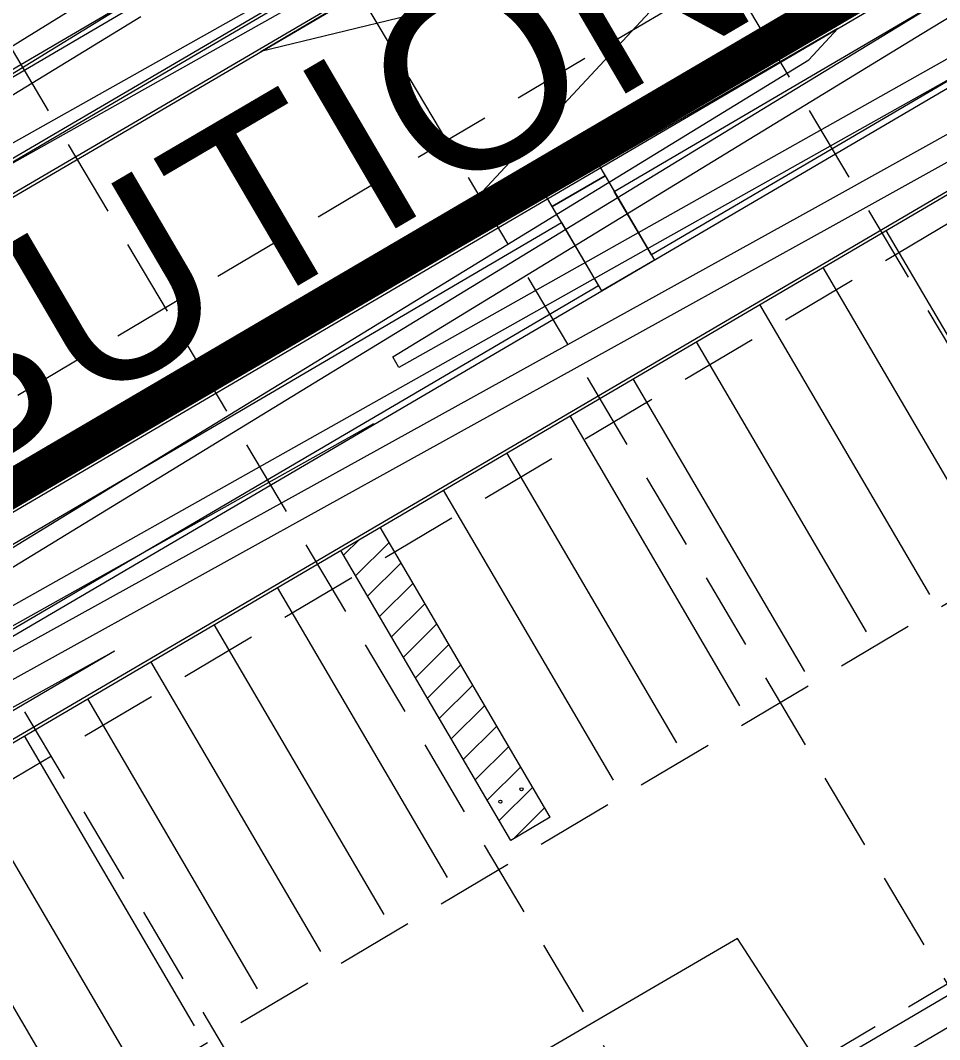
# Model space of a CAD drawing. Header units: inches. Extents: x 2527773 to 2531821, y 6906669 to 6910268.
# Drawn here: x 2529446.7 to 2529597.2, y 6909213.4 to 6909380.2 of the extents above; entities that cross this region are included whole.
import ezdxf
from ezdxf.enums import TextEntityAlignment as Align

# ---------------------------------------------------------------- set-up
doc = ezdxf.new("R2010")
doc.units = ezdxf.units.IN
doc.header["$MEASUREMENT"] = 0
for name, pattern in [('DASHED', [0.22860045720091438, 0.1524003048006096, -0.0762001524003048]), ('DGN Style 4', [136.94762232310495, 68.4310417604522, -34.2155208802261, 0.08553880220056526, -34.2155208802261]), ('HIDDEN', [0.009525, 0.006350000000000001, -0.003175])]:
    doc.linetypes.add(name, pattern=pattern)
for name, color, linetype, lineweight in [('50-Stm Txt', 253, 'Continuous', 13), ('CE-GRADE-25128 - CE-GRAD-CONT-MAJR-LINE', 1, 'Continuous', 80), ('CE-GRADE-25128 - CE-GRAD-CONT-MINR-LINE', 40, 'Continuous', 53), ('CE-PUTIL-25128 - CE-UTIL-STRM-RCP-CL3-48IN', 251, 'DGN Style 4', 13), ('CE-PUTIL-25128 - CE-UTIL-STRM-WALL', 251, 'Continuous', 13), ('CE-SITE-25128 - A-BOLLARD', 251, 'Continuous', 0), ('CE-SITE-25128 - a-paving', 251, 'Continuous', 0), ('CE-SITE-25128 - a-stripes', 251, 'Continuous', 0), ('CE-xutil-25128 - 34-St_ Structs', 253, 'Continuous', 13), ('CE-xutil-25128 - 57-Hatch2', 253, 'Continuous', 13), ('Level 13', 7, 'Continuous', 0), ('ROAD-NAME', 7, 'Continuous', 30)]:
    doc.layers.add(name, color=color, linetype=linetype, lineweight=lineweight)
doc.layers.add('GRID', color=254, linetype='HIDDEN')
doc.layers.add('LIMITS OF DISTURBANCE', color=1, linetype='HIDDEN')
doc.styles.get("Standard").update_dxf_attribs({"font": 'ARIAL.TTF'})

msp = doc.modelspace()

# ---------------------------------------------------------------- hatches: boundary and pattern name
at = {"layer": 'CE-SITE-25128 - a-stripes', "lineweight": 0, "ltscale": 0.2734027777777777}
h = msp.add_hatch(dxfattribs=at)
h.set_pattern_fill('ANSI31', color=256, style=0)
h.set_pattern_definition([(44.78590202649431, (-2194509.466767814, -381237.9296239514), (2.641723479218485, -2.661540354634095), [])])
h.paths.add_polyline_path([(2529505.61899009, 6909297.246421007), (2529499.148830311, 6909293.453396825), (2529526.964209239, 6909246.005783277), (2529533.434369014, 6909249.798807465)], flags=16)
at = {"layer": 'CE-xutil-25128 - 34-St_ Structs', "linetype": 'Continuous'}
h = msp.add_hatch(dxfattribs=at)
h.set_pattern_fill('GRAVEL', color=256, style=0)
h.set_pattern_definition([(129.9628390113733, (2527111.760219584, 6909991.935055114), (150361.4827589692, -182959.5277867873), [1683.721808850856, -334309.1888785027]), (80.49436133231823, (2526030.321474544, 6911282.442463201), (-7020.865527899574, -26916.61314279995), [1541.272397461631, -305670.613009337]), (28.10495913631652, (2526284.854393997, 6912802.552194797), (-328138.947463192, -173140.286752646), [1581.917373494484, -408417.6629064857]), (-20.41998604268569, (2527680.241712756, 6913547.774850929), (231435.1764129867, -89114.92152209819), [1564.320277087801, -273661.0391501277]), (-64.46414726440989, (2529146.260639858, 6913001.985116064), (19474.25024331001, -33827.53629605531), [1237.012196418738, -253531.7198809694]), (250.2673172582648, (2529679.506666587, 6911885.809570252), (-7020.865527899574, -26916.61314279995), [1532.97265616829, -305678.9127506303]), (213.5569061300413, (2529161.925677054, 6910442.855972997), (-308664.697219882, -206967.8230487013), [985.1336244007391, -409629.7618343977]), (175.846025876913, (2528340.977153858, 6909898.30865624), (-139496.4443839475, 7638.002623476841), [1232.521664839761, -305060.1173409319]), (96.87219723181944, (2526466.301416561, 6915929.969240466), (5432.51918751086, -87660.76258165522), [1948.563310749743, -147530.2762293002]), (70.26731725826477, (2526233.145899485, 6917864.533139865), (-7020.865527899574, -26916.61314279995), [1667.525282003824, -305544.3601247948]), (30.8329781730325, (2526796.156193282, 6919434.138177829), (-7020.865527899574, -26916.61314279995), [1085.518767119724, -37947.142356611]), (-14.6191607047085, (2527728.253202586, 6919990.506903599), (19474.25024331001, -33827.53629605531), [1331.616410036746, -26049.98358996325]), (-52.93322470706269, (2529016.758291652, 6919654.416292408), (84917.86650113961, -108393.5320414213), [1952.053159745675, -312127.4712914989]), (-78.41411877540041, (2530193.349320983, 6918096.807519908), (19474.25024331001, -33827.53629605531), [2071.659038037355, -59935.90890265839]), (-99.5056386676818, (2530609.414131403, 6916067.359012699), (-7020.865527899574, -26916.61314279995), [1741.547609849971, -305470.3377969487]), (216.0193633226627, (2530321.806828352, 6914349.723976783), (-141084.7907243362, -106939.3731009783), [1278.324852570859, -214593.115208962]), (170.6574409132545, (2529287.874289189, 6913597.994016518), (-271972.0232399954, 42192.61838975364), [1393.886582499833, -301085.5190992754]), (131.2721409475333, (2527912.477047029, 6913824.273116597), (45969.3660145196, -40738.45944931067), [1499.280724711131, -97712.38507321807]), (114.2277516091617, (2526923.497055396, 6914951.10995822), (90350.38568865047, -196054.2946230765), [1166.370932036387, -391719.4954719359]), (129.9628390113733, (2518542.830840821, 6916190.884638599), (150361.4827589692, -182959.5277867873), [1683.13286748254, -334309.777819871]), (80.49436133231823, (2517461.770367305, 6917480.940645989), (-7020.865527899574, -26916.61314279995), [1540.923461987903, -305670.9619448108]), (28.10495913631652, (2517716.245661925, 6919000.70623322), (-328138.947463192, -173140.286752646), [1582.012682899876, -408417.5675970803]), (-19.89576232267153, (2519111.717051785, 6919745.973788491), (257930.2921841963, -96025.84467535354), [1564.398334627948, -300915.0073471473]), (-65.25768473207974, (2520582.741611385, 6919213.593384608), (70876.13544534046, -162226.7583270212), [1246.634029374661, -214624.8060321583]), (250.2673172582648, (2521104.505237618, 6918081.40120943), (-7020.865527899574, -26916.61314279995), [1527.840334588241, -305684.0450722104]), (213.5569061300413, (2520588.657085309, 6916643.278554106), (-308664.697219882, -206967.8230487013), [982.2606778688383, -409632.6347809295]), (175.846025876913, (2519770.10269541, 6916100.319301432), (-139496.4443839475, 7638.002623476841), [1229.770911938375, -305062.8680938333]), (129.9628390113733, (2515399.906136619, 6937783.356892857), (150361.4827589692, -182959.5277867873), [1682.718714461808, -334310.1919728917]), (80.49436133231823, (2514319.111669709, 6939073.095468033), (-7020.865527899574, -26916.61314279995), [1541.183558027432, -305670.7018487712]), (28.10495913631652, (2514573.629917803, 6940593.117580017), (-328138.947463192, -173140.286752646), [1581.278994958451, -408418.3012850218]), (-19.89576232267153, (2515968.454131731, 6941338.039503534), (257930.2921841963, -96025.84467535354), [1563.928548280067, -300915.4771334952]), (-65.25768473207974, (2517439.036944981, 6940805.818972645), (70876.13544534046, -162226.7583270212), [1247.29424022893, -214624.1458213039]), (250.2673172582648, (2517961.076894498, 6939673.027194419), (-7020.865527899574, -26916.61314279995), [1526.877380443632, -305685.008026355]), (213.5569061300413, (2517445.553866553, 6938235.810946749), (-308664.697219882, -206967.8230487013), [982.1425155138124, -409632.7529432846]), (175.846025876913, (2516627.097945743, 6937692.91701008), (-139496.4443839475, 7638.002623476841), [1229.681800581327, -305062.9572051903]), (129.9628390113733, (2528643.86745822, 6936085.630041814), (150361.4827589692, -182959.5277867873), [1009.76194580703, -334983.1487415465]), (80.49436133231823, (2527995.306819686, 6936859.573376526), (-7020.865527899574, -26916.61314279995), [924.915504240725, -306286.9699025579]), (28.10495913631652, (2528148.051684207, 6937771.789193286), (-328138.947463192, -173140.286752646), [949.6780718023624, -409049.9022081779]), (-20.41998604268569, (2528985.749506167, 6938219.171355588), (231435.1764129867, -89114.92152209819), [937.8466411608622, -274287.5127860547]), (-64.46414726440989, (2529864.662185878, 6937891.957627607), (19474.25024331001, -33827.53629605531), [742.086937030638, -254026.6451403575]), (250.2673172582648, (2530184.557908656, 6937222.360921626), (-7020.865527899574, -26916.61314279995), [919.6073119889122, -306292.2780948097]), (213.5569061300413, (2529874.068833325, 6936356.754693389), (-308664.697219882, -206967.8230487013), [591.3742530304648, -410023.5212057679]), (175.846025876913, (2529381.254652937, 6936029.863747115), (-139496.4443839475, 7638.002623476841), [738.6560540927751, -305553.9829516789]), (129.9628390113733, (2530198.536149966, 6919803.464566236), (150361.4827589692, -182959.5277867873), [1683.13286748254, -334309.777819871]), (80.49436133231823, (2529117.47567645, 6921093.520573626), (-7020.865527899574, -26916.61314279995), [1541.642134854983, -305670.2432719436]), (28.10495913631652, (2529372.069656062, 6922613.994965882), (-328138.947463192, -173140.286752646), [1581.571781235827, -408418.0084987444]), (-19.89576232267153, (2530767.152132695, 6923359.054817568), (257930.2921841963, -96025.84467535354), [1564.824648069731, -300914.5810337055]), (-65.25768473207974, (2532238.577560495, 6922826.529334956), (70876.13544534046, -162226.7583270212), [1246.901914401849, -214624.5381471311]), (250.2673172582648, (2532760.453306772, 6921694.093866779), (-7020.865527899574, -26916.61314279995), [1528.024863467557, -305683.8605433311]), (213.5569061300413, (2532244.542851564, 6920255.797518462), (-308664.697219882, -206967.8230487013), [982.3800566565349, -409632.5154021419]), (175.846025876913, (2531425.888978878, 6919712.77227738), (-139496.4443839475, 7638.002623476841), [1229.73172056434, -305062.9072852074]), (129.9628390113733, (2522578.022120808, 6916244.734142924), (150361.4827589692, -182959.5277867873), [1683.721808850856, -334309.1888785027]), (80.49436133231823, (2521496.583375769, 6917535.241551012), (-7020.865527899574, -26916.61314279995), [1541.272397461632, -305670.613009337]), (28.10495913631652, (2521751.116295221, 6919055.351282607), (-328138.947463192, -173140.286752646), [1581.917373494484, -408417.6629064857]), (-20.41998604268569, (2523146.50361398, 6919800.573938739), (231435.1764129867, -89114.92152209819), [1564.320277087801, -273661.0391501277]), (-64.46414726440989, (2524612.522541082, 6919254.784203873), (19474.25024331001, -33827.53629605531), [1237.012196418738, -253531.7198809694]), (250.2673172582648, (2525145.768567812, 6918138.608658061), (-7020.865527899574, -26916.61314279995), [1532.97265616829, -305678.9127506303]), (213.5569061300413, (2524628.187578279, 6916695.655060806), (-308664.697219882, -206967.8230487013), [985.1336244007393, -409629.7618343977]), (175.846025876913, (2523807.239055082, 6916151.107744049), (-139496.4443839475, 7638.002623476841), [1232.649340155541, -305059.9896656161]), (129.9628390113733, (2518226.16112423, 6920064.457464118), (150361.4827589692, -182959.5277867873), [1683.721808850856, -334309.1888785027]), (80.49436133231823, (2517144.722379191, 6921354.964872205), (-7020.865527899574, -26916.61314279995), [1540.59737127892, -305671.2880355197]), (28.10495913631652, (2517399.143821668, 6922874.408846163), (-328138.947463192, -173140.286752646), [1582.331396371475, -408417.2488836087]), (-19.89576232267153, (2518794.89634425, 6923619.826543599), (257930.2921841963, -96025.84467535354), [1563.919861528087, -300915.4858202472]), (-65.25768473207974, (2520265.470989231, 6923087.608968899), (70876.13544534046, -162226.7583270212), [1246.830437398446, -214624.6096241345]), (250.2673172582648, (2520787.316819672, 6921955.238416087), (-7020.865527899574, -26916.61314279995), [1527.975632285694, -305683.9097745129]), (213.5569061300413, (2520271.422986498, 6920516.988408004), (-308664.697219882, -206967.8230487013), [982.348203250934, -409632.5472555475]), (175.846025876913, (2519452.79565844, 6919973.980774368), (-139496.4443839475, 7638.002623476841), [1229.837014989715, -305062.801990782]), (129.9628390113733, (2531404.10963848, 6924650.758308913), (150361.4827589692, -182959.5277867873), [1683.13286748254, -334309.777819871]), (80.49436133231823, (2530323.049164965, 6925940.814316303), (-7020.865527899574, -26916.61314279995), [1541.642134854983, -305670.2432719436]), (28.10495913631652, (2530577.643144577, 6927461.288708558), (-328138.947463192, -173140.286752646), [1581.571781235827, -408418.0084987444]), (-19.89576232267153, (2531972.725621209, 6928206.348560245), (257930.2921841963, -96025.84467535354), [1564.824648069731, -300914.5810337055]), (-65.25768473207974, (2533444.151049009, 6927673.823077633), (70876.13544534046, -162226.7583270212), [1246.901914401849, -214624.5381471311]), (250.2673172582648, (2533966.026795287, 6926541.387609455), (-7020.865527899574, -26916.61314279995), [1528.024863467557, -305683.8605433311]), (213.5569061300413, (2533450.116340079, 6925103.091261138), (-308664.697219882, -206967.8230487013), [982.3800566565349, -409632.5154021419]), (175.846025876913, (2532631.462467392, 6924560.066020057), (-139496.4443839475, 7638.002623476841), [1229.73172056434, -305062.9072852074]), (40.81250422767521, (2525275.061778323, 6929384.254654396), (-74052.82812611789, -66927.99312188914), [1948.549958507607, -335864.2835653831]), (14.3730745865873, (2526749.826559431, 6930657.799228097), (-60011.09707031874, -13094.76683628923), [1671.343973208085, -342678.2929018727]), (-25.08434728633, (2528368.857337219, 6931072.684775393), (125454.7133281483, -61471.22890907675), [1098.351054482973, -305194.2879512887]), (-71.34519053731391, (2529363.617030702, 6930607.036634513), (19474.25024331001, -33827.53629605531), [1347.821604162259, -98467.89668108575]), (250.2673172582648, (2529794.739071463, 6929330.025725156), (-7020.865527899574, -26916.61314279995), [1955.978767068445, -305255.9066397302]), (226.0239407332345, (2529134.337581788, 6927488.905737307), (-40536.84682700873, -46922.30313234455), [2066.678427247899, -221343.4074532244]), (199.4895376430497, (2527699.323424779, 6926001.661947327), (-60011.09707031874, -13094.76683628923), [1747.85484547191, -97463.81095245731]), (165.3808392952915, (2526051.616415769, 6925418.516876784), (19474.25024331001, -33827.53629605531), [1196.761223203362, -26184.83877679663]), (112.8184450638816, (2524893.600552588, 6925720.570987806), (70876.13544534046, -162226.7583270212), [1412.148276572644, -313889.8891295944]), (75.3808392952915, (2524345.952026304, 6927022.202213109), (19474.25024331001, -33827.53629605531), [1485.188671267614, -26332.01132873238]), (58.92885345692598, (2524720.803195528, 6928459.307633805), (-47557.71235490831, -73838.91627514451), [1164.24484347598, -288883.0439751578]), (96.87219723181944, (2521141.514092136, 6922950.147629143), (5432.51918751086, -87660.76258165522), [1947.893966724062, -147530.9455733259]), (70.26731725826477, (2520908.438665479, 6924884.046993404), (-7020.865527899574, -26916.61314279995), [1668.125321266315, -305543.7600855323]), (30.8329781730325, (2521471.651551875, 6926454.216835188), (-7020.865527899574, -26916.61314279995), [1085.33265303681, -37947.32847069391]), (-14.6191607047085, (2522403.588751524, 6927010.490170571), (19474.25024331001, -33827.53629605531), [1331.447389992181, -26050.15261000782]), (-52.93322470706269, (2523691.9302926, 6926674.442218849), (84917.86650113961, -108393.5320414213), [1951.956226188871, -312127.5682250558]), (-78.41411877540041, (2524868.462895677, 6925116.91079289), (19474.25024331001, -33827.53629605531), [2072.249738505369, -59935.31820219037]), (-99.5056386676818, (2525284.646340329, 6923086.883620871), (-7020.865527899574, -26916.61314279995), [1740.915347204864, -305470.9700595937]), (216.0193633226627, (2524997.143452083, 6921369.872166226), (-141084.7907243362, -106939.3731009783), [1278.964738668917, -214592.475322864]), (170.6574409132545, (2523962.693361331, 6920617.765915419), (-271972.0232399954, 42192.61838975364), [1393.575429683574, -301085.8302520916]), (131.2721409475333, (2522587.603144672, 6920843.994503942), (45969.3660145196, -40738.45944931067), [1499.564422573125, -97712.10137535608]), (114.2277516091617, (2521598.43601563, 6921971.044568612), (90350.38568865047, -196054.2946230765), [1165.920613105368, -391719.9457908669]), (7.495864216698708, (2531985.904135663, 6936725.892102087), (-86506.21284152832, -6183.843683033876), [1948.159416885589, -145832.0386049062]), (-19.89576232267153, (2533917.415128762, 6936980.038510946), (257930.2921841963, -96025.84467535354), [1677.425944341584, -300801.9797374337]), (-57.34328054573353, (2535494.721052975, 6936409.193680722), (19474.25024331001, -33827.53629605531), [1093.735212881435, -408905.8450670988]), (255.3808392952915, (2536084.90549482, 6935488.357625552), (-33515.98129910915, -20005.68998954459), [1364.754884437767, -26452.44511556223]), (216.5339269814212, (2535740.450965889, 6934167.78692616), (-174600.7720234453, -126945.0630905229), [1971.571129667149, -390914.2952743052]), (192.3093250528462, (2534156.284685582, 6932994.113242516), (-33515.98129910915, -20005.68998954459), [2074.467308907156, -59348.69355147188]), (165.3808392952915, (2532129.507533442, 6932551.85880072), (19474.25024331001, -33827.53629605531), [1754.847350958219, -25626.75264904178]), (131.2721409475333, (2530431.473681351, 6932994.769923086), (45969.3660145196, -40738.45944931067), [1197.790939197953, -98013.87485873126]), (80.49436133231823, (2529641.367296667, 6933895.011576704), (-7020.865527899574, -26916.61314279995), [1406.12466674907, -305805.7607400496]), (42.1068691278969, (2529873.581288906, 6935281.829243251), (-33515.98129910915, -20005.68998954459), [1503.031570856095, -98312.68671439194]), (23.69490329764571, (2530988.67358596, 6936289.635311918), (-160559.0409676462, -73111.83680492302), [1174.591361564246, -312904.9330896804]), (129.9628390113733, (2531375.035537323, 6928538.771535516), (150361.4827589692, -182959.5277867873), [1683.307800730454, -334309.6028866231]), (80.49436133231823, (2530293.862705821, 6929828.961622451), (-7020.865527899574, -26916.61314279995), [1540.85743074533, -305671.0279760533]), (28.10495913631652, (2530548.327095733, 6931348.662085091), (-328138.947463192, -173140.286752646), [1582.088428428688, -408417.4918515515]), (-19.89576232267153, (2531943.86529967, 6932093.965323188), (257930.2921841963, -96025.84467535354), [1563.770717201023, -300915.6349645742]), (-65.25768473207974, (2533414.299702258, 6931561.798503795), (70876.13544534046, -162226.7583270212), [1247.292153567415, -214624.1479079655]), (250.2673172582648, (2533936.338778428, 6930429.008620674), (-7020.865527899574, -26916.61314279995), [1527.507690018977, -305684.3777167797]), (213.5569061300413, (2533420.602937649, 6928991.1990764), (-308664.697219882, -206967.8230487013), [982.5502696348739, -409632.3451891635]), (175.846025876913, (2532601.807220151, 6928448.079747554), (-139496.4443839475, 7638.002623476841), [1229.989749385933, -305062.6492563857]), (7.495864216698708, (2521756.451622245, 6915608.535716731), (-86506.21284152832, -6183.843683033876), [1948.159416885589, -145832.0386049062]), (-19.89576232267153, (2523687.962615344, 6915862.68212559), (257930.2921841963, -96025.84467535354), [1677.425944341584, -300801.9797374337]), (-57.34328054573353, (2525265.268539557, 6915291.837295366), (19474.25024331001, -33827.53629605531), [1093.735212881435, -408905.8450670988]), (255.3808392952915, (2525855.452981402, 6914371.001240197), (-33515.98129910915, -20005.68998954459), [1364.75488443777, -26452.44511556223]), (216.5339269814212, (2525510.998452471, 6913050.430540804), (-174600.7720234453, -126945.0630905229), [1971.571129667151, -390914.2952743052]), (192.3093250528462, (2523926.832172164, 6911876.75685716), (-33515.98129910915, -20005.68998954459), [2073.822857197517, -59349.33800318152]), (165.3808392952915, (2521900.684656363, 6911434.639805638), (19474.25024331001, -33827.53629605531), [1755.424649982187, -25626.17535001781]), (131.2721409475333, (2520202.092195407, 6911877.696634215), (45969.3660145196, -40738.45944931067), [1197.030769241691, -98014.63502868751]), (80.49436133231823, (2519412.487246422, 6912777.366955527), (-7020.865527899574, -26916.61314279995), [1406.296990466181, -305805.5884163324]), (42.1068691278969, (2519644.729697004, 6914164.354579676), (-33515.98129910915, -20005.68998954459), [1503.061251994631, -98312.65703325339]), (23.69490329764571, (2520759.844014359, 6915172.180550009), (-160559.0409676462, -73111.83680492302), [1174.626271430018, -312904.8981798146]), (129.9628390113733, (2522544.046860801, 6928826.403055247), (150361.4827589692, -182959.5277867873), [1683.307800730454, -334309.6028866231]), (80.49436133231823, (2521462.874029299, 6930116.593142181), (-7020.865527899574, -26916.61314279995), [1540.813620804615, -305671.071785994]), (28.10495913631652, (2521717.331184233, 6931636.250396419), (-328138.947463192, -173140.286752646), [1581.624695648054, -408417.9555843322]), (-20.41998604268569, (2523112.460335933, 6932381.335175462), (231435.1764129867, -89114.92152209819), [1564.140811757209, -273661.2186154583]), (-64.46414726440989, (2524578.311075245, 6931835.608055865), (19474.25024331001, -33827.53629605531), [1236.901470216866, -253531.8306071713]), (250.2673172582648, (2525111.509370587, 6930719.532420047), (-7020.865527899574, -26916.61314279995), [1532.175733954798, -305679.7096728439]), (213.5569061300413, (2524594.197447685, 6929277.328948222), (-308664.697219882, -206967.8230487013), [985.123717672976, -409629.7717411254]), (175.846025876913, (2523773.257180134, 6928732.787107557), (-139496.4443839475, 7638.002623476841), [1231.933399857787, -305060.7056059139]), (129.9628390113733, (2516348.980289144, 6913197.361219998), (150361.4827589692, -182959.5277867873), [1682.718714461808, -334310.1919728917]), (80.49436133231823, (2515268.185822234, 6914487.099795175), (-7020.865527899574, -26916.61314279995), [1541.183558027431, -305670.7018487712]), (28.10495913631652, (2515522.704070328, 6916007.121907159), (-328138.947463192, -173140.286752646), [1581.278994958451, -408418.3012850218]), (-19.89576232267153, (2516917.528284256, 6916752.043830676), (257930.2921841963, -96025.84467535354), [1564.645192358075, -300914.7604894172]), (-65.25768473207974, (2518388.784967463, 6916219.579418638), (70876.13544534046, -162226.7583270212), [1246.789136763444, -214624.6509247695]), (250.2673172582648, (2518910.613512022, 6915087.246375035), (-7020.865527899574, -26916.61314279995), [1527.947174303386, -305683.9382324953]), (213.5569061300413, (2518394.72928718, 6913649.023153827), (-308664.697219882, -206967.8230487013), [982.3297917409684, -409632.5656670574]), (175.846025876913, (2517576.117302119, 6913106.025697428), (-139496.4443839475, 7638.002623476841), [1229.69372890844, -305062.9452768632]), (129.9628390113733, (2511790.590682755, 6914666.138611289), (150361.4827589692, -182959.5277867873), [1683.721808850856, -334309.1888785027]), (80.49436133231823, (2510709.151937716, 6915956.646019376), (-7020.865527899574, -26916.61314279995), [1540.553711628725, -305671.3316951699]), (28.10495913631652, (2510963.566170034, 6917476.046933159), (-328138.947463192, -173140.286752646), [1582.358180916212, -408417.222099064]), (-19.89576232267153, (2512359.34231889, 6918221.477248479), (257930.2921841963, -96025.84467535354), [1563.893961916412, -300915.5117198588]), (-65.25768473207974, (2513829.892610122, 6917689.268487676), (70876.13544534046, -162226.7583270212), [1246.814163186365, -214624.6258983465]), (250.2673172582648, (2514351.731629188, 6916556.912715092), (-7020.865527899574, -26916.61314279995), [1527.913640013531, -305683.9717667851]), (213.5569061300413, (2513835.858726604, 6915118.721058978), (-308664.697219882, -206967.8230487013), [982.3811057845368, -409632.5143530139]), (175.846025876913, (2513017.203979639, 6914575.695237976), (-139496.4443839475, 7638.002623476841), [1229.813366613891, -305062.8256391578]), (7.495864216698708, (2517552.960886881, 6933833.917204297), (-86506.21284152832, -6183.843683033876), [1947.893966724062, -145832.3040550677]), (-19.89576232267153, (2519484.208698282, 6934088.028983954), (257930.2921841963, -96025.84467535354), [1677.729587687327, -300801.6760940879]), (-57.34328054573353, (2521061.800142371, 6933517.080820863), (19474.25024331001, -33827.53629605531), [1094.103986128909, -408905.4762938513]), (255.3808392952915, (2521652.183575919, 6932595.934288625), (-33515.98129910915, -20005.68998954459), [1365.105975146699, -26452.0940248533]), (216.5339269814212, (2521307.640434164, 6931275.023865147), (-174600.7720234453, -126945.0630905229), [1971.209702494315, -390914.656701478]), (192.3093250528462, (2519723.764562218, 6930101.565338622), (-33515.98129910915, -20005.68998954459), [2075.084665067064, -59348.07619531197]), (165.3808392952915, (2517696.384246387, 6929659.179283036), (19474.25024331001, -33827.53629605531), [1754.850914734831, -25626.74908526516]), (131.2721409475333, (2515998.346945896, 6930102.091304874), (45969.3660145196, -40738.45944931067), [1197.795126309311, -98013.87067161991]), (80.49436133231823, (2515208.237799243, 6931002.336105461), (-7020.865527899574, -26916.61314279995), [1406.129351636708, -305805.7560551619]), (42.1068691278969, (2515440.452565166, 6932389.15839257), (-33515.98129910915, -20005.68998954459), [1503.03389236369, -98312.68439288434]), (23.69490329764571, (2516555.546584535, 6933396.966017844), (-160559.0409676462, -73111.83680492302), [1174.592322348572, -312904.932128896]), (129.9628390113733, (2509562.101602969, 6928539.340997431), (150361.4827589692, -182959.5277867873), [1683.307800730454, -334309.6028866231]), (80.49436133231823, (2508480.928771467, 6929829.531084365), (-7020.865527899574, -26916.61314279995), [1540.813620804615, -305671.071785994]), (28.10495913631652, (2508735.3859264, 6931349.188338604), (-328138.947463192, -173140.286752646), [1582.115309552177, -408417.4649704281]), (-19.89576232267153, (2510130.947841803, 6932094.504240083), (257930.2921841963, -96025.84467535354), [1563.744727461746, -300915.6609543135]), (-65.25768473207974, (2511601.357805893, 6931562.346265257), (70876.13544534046, -162226.7583270212), [1246.720403114166, -214624.7196584187]), (250.2673172582648, (2512123.157582812, 6930430.075645507), (-7020.865527899574, -26916.61314279995), [1527.84908633302, -305684.0363204656]), (213.5569061300413, (2511607.306475631, 6928991.944752358), (-308664.697219882, -206967.8230487013), [981.8497486752465, -409633.0457101232]), (175.846025876913, (2510789.094528327, 6928449.21264693), (-139496.4443839475, 7638.002623476841), [1230.168652809386, -305062.4703529623]), (7.495864216698708, (2512643.885402753, 6922961.414064655), (-86506.21284152832, -6183.843683033876), [1948.159416885589, -145832.0386049062]), (-19.89576232267153, (2514575.396395852, 6923215.560473514), (257930.2921841963, -96025.84467535354), [1677.425944341584, -300801.9797374337]), (-57.34328054573353, (2516152.702320065, 6922644.71564329), (19474.25024331001, -33827.53629605531), [1094.255463937858, -408905.3248160423]), (255.3808392952915, (2516743.167491721, 6921723.441579062), (-33515.98129910915, -20005.68998954459), [1364.412906090662, -26452.78709390933]), (216.5339269814212, (2516398.799275718, 6920403.201786405), (-174600.7720234453, -126945.0630905229), [1970.790208698782, -390915.0761952735]), (192.3093250528462, (2514815.260468925, 6919229.992983981), (-33515.98129910915, -20005.68998954459), [2074.869698775912, -59348.29116160312]), (165.3808392952915, (2512788.090177502, 6918787.65275693), (19474.25024331001, -33827.53629605531), [1755.36450938363, -25626.23549061636]), (131.2721409475333, (2511089.555910082, 6919230.694406443), (45969.3660145196, -40738.45944931067), [1196.959618349216, -98014.70617957998]), (80.49436133231823, (2510299.997894808, 6920130.311251815), (-7020.865527899574, -26916.61314279995), [1406.173618342279, -305805.7117884564]), (42.1068691278969, (2510532.219971142, 6921517.17719782), (-33515.98129910915, -20005.68998954459), [1503.055871437249, -98312.66241381077]), (23.69490329764571, (2511647.330296686, 6922524.999560405), (-160559.0409676462, -73111.83680492302), [1174.601418866414, -312904.9230323782]), (7.495864216698708, (2519851.43603007, 6939165.530182612), (-86506.21284152832, -6183.843683033876), [1947.893966724062, -145832.3040550677]), (-19.89576232267153, (2521782.683841471, 6939419.641962269), (257930.2921841963, -96025.84467535354), [1677.66130048988, -300801.7443812854]), (-57.34328054573353, (2523360.2110742, 6938848.717037994), (19474.25024331001, -33827.53629605531), [1093.659503595666, -408905.9207763845]), (255.3808392952915, (2523950.354662973, 6937927.944723883), (-33515.98129910915, -20005.68998954459), [1364.682804714733, -26452.51719528526]), (216.5339269814212, (2523605.918326457, 6936607.443770619), (-174600.7720234453, -126945.0630905229), [1971.53037244381, -390914.3360315285]), (192.3093250528462, (2522021.784794763, 6935433.794349697), (-33515.98129910915, -20005.68998954459), [2074.445044598937, -59348.71581578009]), (165.3808392952915, (2519995.029395095, 6934991.544654416), (19474.25024331001, -33827.53629605531), [1754.825994906702, -25626.77400509329]), (131.2721409475333, (2518297.016207648, 6935434.450386664), (45969.3660145196, -40738.45944931067), [1197.765697764963, -98013.90010016425]), (80.49436133231823, (2517506.926473131, 6936334.6730692), (-7020.865527899574, -26916.61314279995), [1405.377752007153, -305806.5076547915]), (42.1068691278969, (2517739.017116382, 6937720.754076628), (-33515.98129910915, -20005.68998954459), [1503.576246381398, -98312.14203886662]), (23.69490329764571, (2518854.513505735, 6938728.925358715), (-160559.0409676462, -73111.83680492302), [1174.445623377036, -312905.0788278676]), (96.87219723181944, (2505671.583534237, 6918632.876819084), (5432.51918751086, -87660.76258165522), [1947.893966724062, -147530.9455733259]), (70.26731725826477, (2505438.50810758, 6920566.776183345), (-7020.865527899574, -26916.61314279995), [1668.065138159156, -305543.8202686395]), (33.55690613004129, (2506001.700674219, 6922136.889376088), (-308664.697219882, -206967.8230487013), [1084.887413097058, -409530.0080457014]), (-14.6191607047085, (2506905.777743112, 6922736.57708865), (19474.25024331001, -33827.53629605531), [1369.28053836443, -26012.31946163556]), (-53.72084592246819, (2508230.727577571, 6922390.980316515), (19474.25024331001, -33827.53629605531), [1973.816825421068, -174447.6850314671]), (-78.41411877540041, (2509398.674309136, 6920799.800473587), (19474.25024331001, -33827.53629605531), [2071.733599985419, -59935.83434071032]), (-99.5056386676818, (2509814.754094319, 6918770.278923647), (-7020.865527899574, -26916.61314279995), [1741.554132258921, -305470.3312745397]), (216.0193633226627, (2509527.145714127, 6917052.637454879), (-141084.7907243362, -106939.3731009783), [1278.829912229661, -214592.6101493032]), (170.6574409132545, (2508492.804673467, 6916300.610489924), (-271972.0232399954, 42192.61838975364), [1393.595098671035, -301085.8105831042]), (131.2721409475333, (2507117.695048722, 6916526.842271447), (45969.3660145196, -40738.45944931067), [1500.089887744565, -97711.57591018465]), (114.2277516091617, (2506128.181303778, 6917654.287267836), (90350.38568865047, -196054.2946230765), [1166.331783007725, -391719.5346209646]), (129.9628390113733, (2513248.237015723, 6932874.787210456), (150361.4827589692, -182959.5277867873), [1683.307800730454, -334309.6028866231]), (80.49436133231823, (2512167.064184221, 6934164.97729739), (-7020.865527899574, -26916.61314279995), [1540.813620804615, -305671.071785994]), (28.10495913631652, (2512421.521339155, 6935684.634551628), (-328138.947463192, -173140.286752646), [1581.624695648053, -408417.9555843322]), (-20.41998604268569, (2513816.650490855, 6936429.719330671), (231435.1764129867, -89114.92152209819), [1564.140811757212, -273661.2186154583]), (-64.46414726440989, (2515282.501230167, 6935883.992211075), (19474.25024331001, -33827.53629605531), [1236.901470216869, -253531.8306071713]), (250.2673172582648, (2515815.699525509, 6934767.916575256), (-7020.865527899574, -26916.61314279995), [1532.175733954801, -305679.7096728439]), (213.5569061300413, (2515298.387602607, 6933325.713103431), (-308664.697219882, -206967.8230487013), [985.1237176729784, -409629.7717411254]), (175.846025876913, (2514477.447335056, 6932781.171262766), (-139496.4443839475, 7638.002623476841), [1232.64194491772, -305059.9970608539]), (96.87219723181944, (2511725.254470911, 6925899.015420023), (5432.51918751086, -87660.76258165522), [1947.893966724062, -147530.9455733259]), (70.26731725826477, (2511492.179044255, 6927832.914784284), (-7020.865527899574, -26916.61314279995), [1668.125321266315, -305543.7600855323]), (30.8329781730325, (2512055.39193065, 6929403.084626068), (-7020.865527899574, -26916.61314279995), [1085.33265303681, -37947.32847069391]), (-14.6191607047085, (2512987.329130299, 6929959.357961452), (19474.25024331001, -33827.53629605531), [1331.447389992181, -26050.15261000782]), (-52.93322470706269, (2514275.670671375, 6929623.310009731), (84917.86650113961, -108393.5320414213), [1951.956226188871, -312127.5682250558]), (-78.41411877540041, (2515452.203274453, 6928065.778583771), (19474.25024331001, -33827.53629605531), [2072.249738505368, -59935.31820219037]), (-99.5056386676818, (2515868.386719104, 6926035.751411752), (-7020.865527899574, -26916.61314279995), [1740.915347204864, -305470.9700595937]), (216.0193633226627, (2515580.883830858, 6924318.739957107), (-141084.7907243362, -106939.3731009783), [1278.964738668918, -214592.475322864]), (170.6574409132545, (2514546.433740106, 6923566.633706301), (-271972.0232399954, 42192.61838975364), [1393.575429683573, -301085.8302520916]), (131.2721409475333, (2513171.343523447, 6923792.862294824), (45969.3660145196, -40738.45944931067), [1499.564422573127, -97712.10137535608]), (114.2277516091617, (2512182.176394405, 6924919.912359493), (90350.38568865047, -196054.2946230765), [1166.479449989687, -391719.3869539826]), (129.9628390113733, (2506948.499402627, 6924227.230445326), (150361.4827589692, -182959.5277867873), [1683.721808850856, -334309.1888785027]), (80.49436133231823, (2505867.060657588, 6925517.737853413), (-7020.865527899574, -26916.61314279995), [1540.59737127892, -305671.2880355197]), (28.10495913631652, (2506121.482100065, 6927037.181827373), (-328138.947463192, -173140.286752646), [1582.331396371475, -408417.2488836087]), (-19.89576232267153, (2507517.234622647, 6927782.599524808), (257930.2921841963, -96025.84467535354), [1563.919861528089, -300915.4858202472]), (-65.25768473207974, (2508987.809267628, 6927250.381950108), (70876.13544534046, -162226.7583270212), [1246.830437398446, -214624.6096241345]), (250.2673172582648, (2509509.655098069, 6926118.011397297), (-7020.865527899574, -26916.61314279995), [1527.975632285694, -305683.9097745129]), (213.5569061300413, (2508993.761264895, 6924679.761389214), (-308664.697219882, -206967.8230487013), [982.3482032509372, -409632.5472555475]), (175.846025876913, (2508175.133936837, 6924136.753755578), (-139496.4443839475, 7638.002623476841), [1229.837014989719, -305062.801990782]), (129.9628390113733, (2509029.111307208, 6933034.020040458), (150361.4827589692, -182959.5277867873), [1683.307800730454, -334309.6028866231]), (80.49436133231823, (2507947.938475707, 6934324.210127392), (-7020.865527899574, -26916.61314279995), [1540.813620804615, -305671.071785994]), (28.10495913631652, (2508202.39563064, 6935843.86738163), (-328138.947463192, -173140.286752646), [1581.624695648054, -408417.9555843322]), (-20.41998604268569, (2509597.52478234, 6936588.952160673), (231435.1764129867, -89114.92152209819), [1564.140811757211, -273661.2186154583]), (-64.46414726440989, (2511063.375521652, 6936043.225041077), (19474.25024331001, -33827.53629605531), [1236.901470216864, -253531.8306071713]), (250.2673172582648, (2511596.573816995, 6934927.149405258), (-7020.865527899574, -26916.61314279995), [1532.175733954801, -305679.7096728439]), (213.5569061300413, (2511079.261894092, 6933484.945933433), (-308664.697219882, -206967.8230487013), [985.6499009701128, -409629.2455578283]), (175.846025876913, (2510257.883138411, 6932940.113237096), (-139496.4443839475, 7638.002623476841), [1232.22703876713, -305060.4119670046]), (129.9628390113733, (2504012.236655538, 6916473.287191365), (150361.4827589692, -182959.5277867873), [1010.350887167423, -334982.5598001861]), (80.49436133231823, (2503363.297745485, 6917247.681926768), (-7020.865527899574, -26916.61314279995), [924.5457625442266, -306287.3396442544]), (28.10495913631652, (2503515.981549137, 6918159.533078624), (-328138.947463192, -173140.286752646), [949.0060841093847, -409050.5741958708]), (-19.89576232267153, (2504353.086620096, 6918606.598675434), (257930.2921841963, -96025.84467535354), [938.7362849220199, -301540.6693968532]), (-65.25768473207974, (2505235.792833432, 6918287.137326336), (70876.13544534046, -162226.7583270212), [748.2765307309277, -215123.163530802]), (250.2673172582648, (2505548.974943738, 6917607.553091508), (-7020.865527899574, -26916.61314279995), [916.7208773994429, -306295.1645293992]), (213.5569061300413, (2505239.460421779, 6916744.663800952), (-308664.697219882, -206967.8230487013), [589.486806828888, -410025.4086519695]), (175.846025876913, (2504748.219120576, 6916418.816168741), (-139496.4443839475, 7638.002623476841), [737.8659828071036, -305554.7730229646]), (129.9628390113733, (2509567.908270103, 6922541.783429669), (150361.4827589692, -182959.5277867873), [1009.76194580703, -334983.1487415465]), (80.49436133231823, (2508919.347631569, 6923315.726764381), (-7020.865527899574, -26916.61314279995), [924.9155042407249, -306286.9699025579]), (28.10495913631652, (2509072.092496091, 6924227.94258114), (-328138.947463192, -173140.286752646), [949.678071802364, -409049.9022081779]), (-20.41998604268569, (2509909.79031805, 6924675.324743443), (231435.1764129867, -89114.92152209819), [937.8466411608607, -274287.5127860547]), (-64.46414726440989, (2510788.702997761, 6924348.111015461), (19474.25024331001, -33827.53629605531), [742.0869370306373, -254026.6451403575]), (250.2673172582648, (2511108.59872054, 6923678.514309481), (-7020.865527899574, -26916.61314279995), [919.6073119889122, -306292.2780948097]), (213.5569061300413, (2510798.109645209, 6922812.908081244), (-308664.697219882, -206967.8230487013), [591.3742530304664, -410023.5212057679]), (175.846025876913, (2510305.295464821, 6922486.01713497), (-139496.4443839475, 7638.002623476841), [738.6560540927754, -305553.9829516789]), (129.9628390113733, (2515410.798025297, 6917049.257661987), (150361.4827589692, -182959.5277867873), [1009.76194580703, -334983.1487415465]), (80.49436133231823, (2514762.237386763, 6917823.200996699), (-7020.865527899574, -26916.61314279995), [924.9155042407249, -306286.9699025579]), (28.10495913631652, (2514914.982251285, 6918735.416813458), (-328138.947463192, -173140.286752646), [949.678071802364, -409049.9022081779]), (-20.41998604268569, (2515752.680073244, 6919182.798975762), (231435.1764129867, -89114.92152209819), [937.8466411608607, -274287.5127860547]), (-64.46414726440989, (2516631.592752955, 6918855.585247779), (19474.25024331001, -33827.53629605531), [742.0869370306389, -254026.6451403575]), (250.2673172582648, (2516951.488475733, 6918185.9885418), (-7020.865527899574, -26916.61314279995), [919.607311988911, -306292.2780948097]), (213.5569061300413, (2516640.999400403, 6917320.382313562), (-308664.697219882, -206967.8230487013), [591.3742530304648, -410023.5212057679]), (175.846025876913, (2516148.185220015, 6916993.491367288), (-139496.4443839475, 7638.002623476841), [738.6560540927757, -305553.9829516789]), (129.9628390113733, (2526711.090432372, 6921095.501243903), (150361.4827589692, -182959.5277867873), [1683.307800730454, -334309.6028866231]), (80.49436133231823, (2525629.91760087, 6922385.691330837), (-7020.865527899574, -26916.61314279995), [1540.813620804615, -305671.071785994]), (28.10495913631652, (2525884.374755804, 6923905.348585076), (-328138.947463192, -173140.286752646), [1581.624695648053, -408417.9555843322]), (-20.41998604268569, (2527279.503907504, 6924650.433364118), (231435.1764129867, -89114.92152209819), [1564.140811757209, -273661.2186154583]), (-64.46414726440989, (2528745.354646815, 6924104.706244522), (19474.25024331001, -33827.53629605531), [1236.901470216864, -253531.8306071713]), (250.2673172582648, (2529278.552942158, 6922988.630608703), (-7020.865527899574, -26916.61314279995), [1532.175733954798, -305679.7096728439]), (213.5569061300413, (2528761.241019256, 6921546.427136878), (-308664.697219882, -206967.8230487013), [985.1237176729753, -409629.7717411254]), (175.846025876913, (2527940.300751705, 6921001.885296213), (-139496.4443839475, 7638.002623476841), [1232.641944917717, -305059.997060854]), (129.9628390113733, (2528540.679908318, 6924295.733841561), (150361.4827589692, -182959.5277867873), [1010.350887167423, -334982.5598001861]), (80.49436133231823, (2527891.740998264, 6925070.128576964), (-7020.865527899574, -26916.61314279995), [924.5457625442277, -306287.3396442544]), (28.10495913631652, (2528044.424801916, 6925981.97972882), (-328138.947463192, -173140.286752646), [949.0060841093843, -409050.5741958708]), (-19.89576232267153, (2528881.529872876, 6926429.045325629), (257930.2921841963, -96025.84467535354), [938.736284922019, -301540.6693968532]), (-65.25768473207974, (2529764.236086212, 6926109.583976532), (70876.13544534046, -162226.7583270212), [748.2765307309276, -215123.163530802]), (250.2673172582648, (2530077.418196518, 6925429.999741704), (-7020.865527899574, -26916.61314279995), [916.7208773994398, -306295.1645293992]), (213.5569061300413, (2529767.903674559, 6924567.110451148), (-308664.697219882, -206967.8230487013), [589.4868068288873, -410025.4086519695]), (175.846025876913, (2529276.662373356, 6924241.262818937), (-139496.4443839475, 7638.002623476841), [737.8659828071053, -305554.7730229646]), (96.87219723181944, (2523912.811693416, 6934047.98613575), (5432.51918751086, -87660.76258165522), [1947.893966724062, -147530.9455733259]), (70.26731725826477, (2523679.73626676, 6935981.885500011), (-7020.865527899574, -26916.61314279995), [1668.065138159157, -305543.8202686395]), (33.55690613004129, (2524242.928833399, 6937551.998692754), (-308664.697219882, -206967.8230487013), [1084.887413097059, -409530.0080457014]), (-14.6191607047085, (2525147.005902292, 6938151.686405316), (19474.25024331001, -33827.53629605531), [1369.28053836443, -26012.31946163556]), (-53.72084592246819, (2526471.955736751, 6937806.089633181), (19474.25024331001, -33827.53629605531), [1973.816825421068, -174447.6850314671]), (-78.41411877540041, (2527639.902468316, 6936214.909790252), (19474.25024331001, -33827.53629605531), [2071.733599985418, -59935.83434071032]), (-99.5056386676818, (2528055.982253498, 6934185.388240312), (-7020.865527899574, -26916.61314279995), [1741.554132258918, -305470.3312745397]), (216.0193633226627, (2527768.373873306, 6932467.746771544), (-141084.7907243362, -106939.3731009783), [1278.82991222966, -214592.6101493032]), (170.6574409132545, (2526734.032832647, 6931715.719806589), (-271972.0232399954, 42192.61838975364), [1393.595098671033, -301085.8105831042]), (131.2721409475333, (2525358.923207901, 6931941.951588113), (45969.3660145196, -40738.45944931067), [1500.089887744565, -97711.57591018465]), (114.2277516091617, (2524369.409462957, 6933069.396584501), (90350.38568865047, -196054.2946230765), [1166.331783007727, -391719.5346209646]), (40.81250422767521, (2516955.279931304, 6927916.593243169), (-74052.82812611789, -66927.99312188914), [1948.549958507607, -335864.2835653831]), (14.3730745865873, (2518430.044712411, 6929190.137816871), (-60011.09707031874, -13094.76683628923), [1671.343973208086, -342678.2929018727]), (-25.08434728633, (2520049.075490199, 6929605.023364166), (125454.7133281483, -61471.22890907675), [1098.351054482973, -305194.2879512887]), (-71.34519053731391, (2521043.835183683, 6929139.375223286), (19474.25024331001, -33827.53629605531), [1347.821604162259, -98467.89668108577]), (250.2673172582648, (2521474.957224444, 6927862.364313929), (-7020.865527899574, -26916.61314279995), [1955.978767068445, -305255.9066397302]), (226.0239407332345, (2520814.555734769, 6926021.24432608), (-40536.84682700873, -46922.30313234455), [2066.6784272479, -221343.4074532244]), (199.4895376430497, (2519379.54157776, 6924534.000536099), (-60011.09707031874, -13094.76683628923), [1747.85484547191, -97463.81095245731]), (165.3808392952915, (2517731.834568749, 6923950.855465556), (19474.25024331001, -33827.53629605531), [1196.761223203364, -26184.83877679663]), (112.8184450638816, (2516573.818705569, 6924252.909576579), (70876.13544534046, -162226.7583270212), [1412.148276572645, -313889.8891295944]), (75.3808392952915, (2516026.170179285, 6925554.540801883), (19474.25024331001, -33827.53629605531), [1485.188671267614, -26332.01132873238]), (58.92885345692598, (2516401.021348508, 6926991.646222578), (-47557.71235490831, -73838.91627514451), [1164.24484347598, -288883.0439751578])])
h.paths.add_polyline_path([(2529533.778836882, 6909349.697349111), (2529542.405665358, 6909354.754802072), (2529550.49787412, 6909340.951391504), (2529541.871045647, 6909335.893938542)])

# ---------------------------------------------------------------- linework, layer by layer
at = {"color": 35, "lineweight": 0}
for p, q in [((2529594.300909281, 6909378.022848964), (2529677.445970403, 6909428.798819746)), ((2529661.619779302, 6909422.648512913), (2529569.032422037, 6909366.10621342)), ((2529486.097729612, 6909375.066522272), (2529557.70765869, 6909417.626999078)), ((2529544.517140349, 6909412.397379928), (2529212.690781576, 6909226.374244054)), ((2529437.074310663, 6909366.356596528), (2529502.304856729, 6909406.368921368)), ((2529405.28997813, 6909337.519091993), (2529518.251436058, 6909401.038821498)), ((2529560.465165862, 6909393.151432795), (2529486.097729612, 6909375.066522272)), ((2529508.350522675, 6909337.108477001), (2529560.465165862, 6909393.151432795)), ((2529627.737386686, 6909390.338807549), (2529508.668247252, 6909323.384647524)), ((2529324.634175289, 6909301.204988291), (2529466.651435575, 6909389.136955665)), ((2529466.427865087, 6909380.767947319), (2529330.497092507, 6909297.756198407)), ((2529580.493632609, 6909378.82257694), (2529508.350522675, 6909337.108477001)), ((2529543.477626558, 6909339.517213811), (2529615.477956886, 6909380.003956728)), ((2529575.753904221, 6909373.72557594), (2529580.493632609, 6909378.82257694)), ((2529507.656756661, 6909325.110013218), (2529594.300909281, 6909378.022848964)), ((2529245.058480557, 6909171.162541823), (2529575.753904221, 6909373.72557594)), ((2529569.032422037, 6909366.10621342), (2529494.828694775, 6909320.790638008)), ((2529364.887772686, 6909239.093764798), (2529543.477626558, 6909339.517213811)), ((2529508.668247252, 6909323.384647524), (2529507.656756661, 6909325.110013218)), ((2529494.828694775, 6909320.790638008), (2529363.876282095, 6909240.819130491)), ((2529504.500387979, 6909314.158583938), (2529247.620438917, 6909170.265952611))]:
    msp.add_line(p, q, dxfattribs=at)
at = {"layer": '50-Stm Txt', "linetype": 'Continuous', "lineweight": 0, "ltscale": 200}
msp.add_line((2528996.205895266, 6909094.244327088), (2530436.739960806, 6909938.75321016), dxfattribs=at)
at = {"layer": 'CE-GRADE-25128 - CE-GRAD-CONT-MAJR-LINE', "color": 35, "linetype": 'Continuous', "lineweight": 0, "flags": 128}
msp.add_lwpolyline([(2529585.464648404, 6909196.910950565), (2529564.079848137, 6909229.973230023), (2529523.380898981, 6909206.198940729), (2529558.72857565, 6909139.527154418), (2529605.128353768, 6909166.509594749), (2529593.046525778, 6909185.188879493)], dxfattribs=at)
at = {"layer": 'CE-GRADE-25128 - CE-GRAD-CONT-MINR-LINE', "color": 35, "linetype": 'Continuous', "lineweight": 0}
msp.add_line((2529462.134680919, 6909276.978492798), (2529136.320612349, 6909085.967514885), dxfattribs=at)
at = {"layer": 'CE-GRADE-25128 - CE-GRAD-CONT-MINR-LINE', "color": 35, "linetype": 'Continuous', "lineweight": 0, "flags": 128}
for points in [[(2529750.548410843, 6909446.063237474), (2529697.188985452, 6909416.41197484), (2529649.770743352, 6909390.062164289), (2529616.236618252, 6909371.427609227), (2529577.280213921, 6909349.779951523), (2529440.823971682, 6909274.337743001), (2529370.150371906, 6909235.264613302)], [(2529752.531643002, 6909442.589202915), (2529579.219369136, 6909346.281423877), (2529372.085748722, 6909231.763996702)], [(2529462.134680919, 6909276.978492798), (2529374.021125537, 6909228.263380102)]]:
    msp.add_lwpolyline(points, dxfattribs=at)
at = {"layer": 'CE-PUTIL-25128 - CE-UTIL-STRM-RCP-CL3-48IN', "color": 5, "lineweight": 0, "flags": 128}
msp.add_lwpolyline([(2530918.426053045, 6908915.773821956), (2530890.119372246, 6908963.08904604), (2530239.224536671, 6909451.415513013, 0.3022048577099182), (2530018.048632165, 6909463.968997613), (2528753.121418714, 6908722.385366828, 0.4159606569847031), (2528717.732602373, 6908585.028691267), (2528785.497649834, 6908471.004521926), (2528781.077076952, 6908463.119675884)], format="xyb", dxfattribs=at)
at = {"layer": 'CE-PUTIL-25128 - CE-UTIL-STRM-WALL', "color": 5, "lineweight": 0}
for p, q in [((2529867.183896567, 6909378.130318929), (2529561.246199286, 6909198.769494106)), ((2529869.459804646, 6909374.248277916), (2529563.522107374, 6909194.887453099))]:
    msp.add_line(p, q, dxfattribs=at)
at = {"layer": 'CE-SITE-25128 - A-BOLLARD', "lineweight": 0, "ltscale": 0.2734027777777777}
for centre in [(2529528.7350178, 6909254.354523581), (2529525.284314448, 6909252.33149457)]:
    msp.add_circle(centre, 0.25, dxfattribs=at)
at = {"layer": 'CE-SITE-25128 - a-paving', "lineweight": 0, "ltscale": 0.2734027777777777}
for p, q in [((2528248.906010448, 6908650.345377586), (2530297.739229814, 6909851.467864309)), ((2528249.16143348, 6908649.915531316), (2530297.992102463, 6909851.036522889)), ((2530321.070792372, 6909813.499104364), (2528271.640893662, 6908612.085301134)), ((2530321.323665021, 6909813.067762941), (2528271.896316697, 6908611.655454859)), ((2529140.017824875, 6909083.498314363), (2529895.291842851, 6909526.283456818)), ((2529140.70197852, 6909083.319857286), (2529895.11366787, 6909525.59878834))]:
    msp.add_line(p, q, dxfattribs=at)
at = {"layer": 'CE-SITE-25128 - a-stripes', "lineweight": 0, "ltscale": 0.2734027777777777}
for p, q in [((2529616.252414128, 6909298.34951707), (2529588.437035246, 6909345.797130542)), ((2529605.900158489, 6909292.280678371), (2529578.084779601, 6909339.728291851)), ((2529595.54790285, 6909286.211839668), (2529567.732523967, 6909333.659453141)), ((2529585.195647211, 6909280.143000969), (2529557.380268321, 6909327.59061445)), ((2529575.092711512, 6909273.648871056), (2529547.024721996, 6909321.527389019)), ((2529564.491135932, 6909268.005323566), (2529536.675757049, 6909315.45293704)), ((2529554.138880292, 6909261.936484867), (2529526.323501404, 6909309.384098347)), ((2529543.786624653, 6909255.867646165), (2529515.971245759, 6909303.315259658)), ((2529533.434369014, 6909249.798807465), (2529505.618990113, 6909297.246420966)), ((2529526.964209239, 6909246.005783277), (2529499.148830332, 6909293.453396788)), ((2529516.6119536, 6909239.936944576), (2529488.796574688, 6909287.384558098)), ((2529506.25969796, 6909233.868105874), (2529478.444319037, 6909281.315719417)), ((2529495.907442321, 6909227.799267174), (2529468.092063393, 6909275.246880722)), ((2529485.555186681, 6909221.730428475), (2529457.739807748, 6909269.178042032)), ((2529475.202931041, 6909215.661589773), (2529447.387552108, 6909263.109203329)), ((2529464.850675402, 6909209.592751073), (2529437.035296464, 6909257.04036464)), ((2529454.498419762, 6909203.523912374), (2529426.683040819, 6909250.971525949)), ((2529533.434369014, 6909249.798807465), (2529526.964209239, 6909246.005783277))]:
    msp.add_line(p, q, dxfattribs=at)
at = {"layer": 'CE-xutil-25128 - 34-St_ Structs', "linetype": 'Continuous', "lineweight": 0, "flags": 128}
for points in [[(2529532.767346428, 6909351.422714573), (2529541.394174901, 6909356.480167538), (2529542.405665495, 6909354.754801843), (2529533.778837019, 6909349.697348882)], [(2529533.778836882, 6909349.697349111), (2529542.405665358, 6909354.754802072), (2529550.49787412, 6909340.951391504), (2529541.871045647, 6909335.893938542)]]:
    msp.add_lwpolyline(points, close=True, dxfattribs=at)
at = {"layer": 'CE-xutil-25128 - 57-Hatch2', "linetype": 'Continuous', "lineweight": 0, "flags": 128}
for points in [[(2529794.101216745, 6909498.832407827), (2529800.170227372, 6909488.480087579), (2529549.992134556, 6909341.814077715), (2529543.92312393, 6909352.166397965)], [(2529501.917167055, 6909404.045883383), (2529507.986105517, 6909393.693686226), (2529257.808012687, 6909247.027676354), (2529251.739074224, 6909257.379873507)], [(2529535.296362542, 6909347.108818928), (2529541.365301004, 6909336.756621772), (2529291.187208173, 6909190.090611899), (2529285.11826971, 6909200.442809052)]]:
    msp.add_lwpolyline(points, close=True, dxfattribs=at)
at = {"layer": 'GRID', "color": 252, "linetype": 'HIDDEN', "lineweight": 0, "ltscale": 2000}
for p, q in [((2527906.622667971, 6908404.525770544), (2530761.308396786, 6910099.764219833)), ((2527933.965223604, 6908358.482452337), (2530788.65095242, 6910053.720901626)), ((2527959.522614815, 6908311.583679001), (2530814.20834363, 6910006.82212829)), ((2527986.865170449, 6908265.540360794), (2530841.550899264, 6909960.778810084)), ((2529507.711847721, 6909480.088954641), (2530464.822057207, 6907868.369460508)), ((2529461.668529515, 6909452.746399007), (2530418.778739, 6907841.026904874)), ((2529415.625211308, 6909425.403843373), (2530372.735420794, 6907813.684349241)), ((2529369.581893101, 6909398.06128774), (2530326.692102587, 6907786.341793607))]:
    msp.add_line(p, q, dxfattribs=at)
at = {"layer": 'Level 13', "color": 7, "linetype": 'Continuous', "lineweight": 0}
for p, q in [((2530282.079789633, 6909862.572899515), (2528239.96623894, 6908665.389938761)), ((2530323.153064731, 6909793.918023012), (2528345.535664725, 6908634.545737681))]:
    msp.add_line(p, q, dxfattribs=at)
at = {"layer": 'LIMITS OF DISTURBANCE', "linetype": 'DASHED', "lineweight": 0, "ltscale": 200, "const_width": 6}
msp.add_lwpolyline([(2528332.359289628, 6908651.365012328), (2528888.032891567, 6907674.766891349), (2529627.314640426, 6908111.378289515), (2529767.821194334, 6907853.310632588), (2529803.130575796, 6907790.909647431), (2529843.971234551, 6907738.740537719), (2529892.793182999, 6907769.675158819), (2529843.962583302, 6907815.735440882), (2529662.393798782, 6908147.630188592), (2529567.232451912, 6908242.616375023), (2530796.162538983, 6908963.306589449), (2530836.373605105, 6908955.219098561), (2530841.609057283, 6908987.326846605), (2530829.912829586, 6909020.602155937), (2530361.77146576, 6909809.421076067, 0.3536691719835248), (2530319.007531406, 6909816.016543147), (2528338.870199774, 6908654.84413912)], format="xyb", close=True, dxfattribs=at)

# ---------------------------------------------------------------- texts
at = {"layer": 'ROAD-NAME', "lineweight": 0}
msp.add_text('DISTRIBUTION  DRIVE', height=29.88, rotation=30.38149225875788, dxfattribs=at).set_placement((2529299.683573994, 6909258.549454537), align=Align.TOP_LEFT)

doc.saveas('drawing.dxf')
